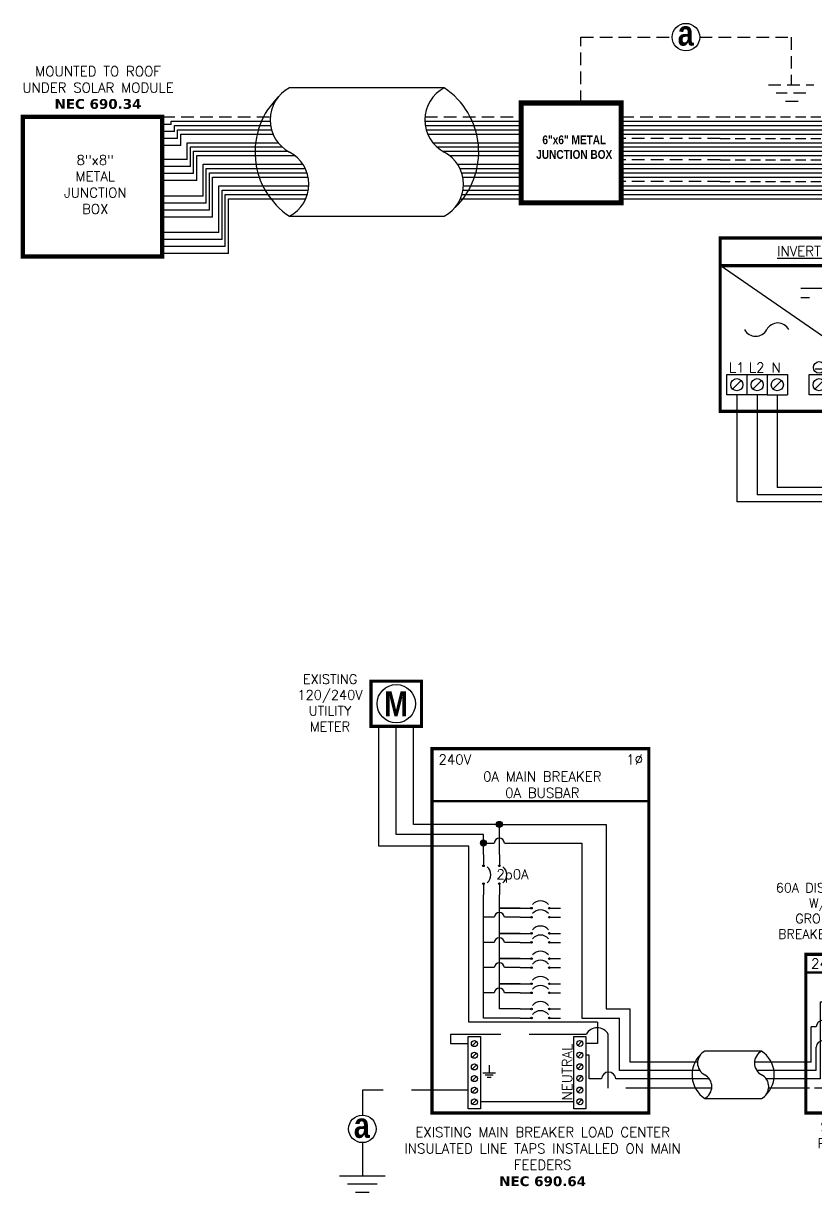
# Model space of a CAD drawing. Header units: feet. Extents: x 19662 to 20452, y 16033 to 16588.
# Drawn here: x 19844.2 to 20079.8, y 16240.8 to 16588.5 of the extents above; entities that cross this region are included whole.
import ezdxf

# ---------------------------------------------------------------- set-up
doc = ezdxf.new("R2010")
doc.units = ezdxf.units.FT
doc.header["$MEASUREMENT"] = 0
doc.linetypes.add('HIDDEN', pattern=[0.375, 0.25, -0.125])
for name, color, linetype in [('ONE LINE BLOCKS', 7, 'Continuous'), ('TABLES', 7, 'Continuous'), ('TEXT', 7, 'Continuous'), ('Z - TITLEBLOCK TXT', 7, 'Continuous')]:
    doc.layers.add(name, color=color, linetype=linetype)
doc.styles.add('ONE LINE TXT', font='techb___.ttf')
doc.styles.get("Standard").update_dxf_attribs({"font": 'simplex.shx'})

# ---------------------------------------------------------------- blocks, each defined once
blk = doc.blocks.new('*U24')
at = {"color": 7, "linetype": 'Continuous'}
for p, q in [((-499.3, -1.61), (-2.62, -1.61)), ((-499.3, -4.82), (-7.87, -4.82)), ((-499.3, -9.64), (-132.05, -9.65)), ((-499.3, -12.86), (-137.3, -12.86)), ((-499.3, -17.69), (-261.48, -17.69)), ((-499.3, -20.9), (-266.73, -20.9)), ((-499.3, -25.73), (-390.92, -25.73)), ((-499.3, -28.95), (-396.16, -28.95)), ((-493.09, -103.7), (-493.09, -143.57)), ((-267.85, -143.57), (-493.09, -143.57))]:
    blk.add_line(p, q, dxfattribs=at)
at = {"color": 253, "linetype": 'Continuous'}
for p, q in [((-499.3, -3.21), (-5.24, -3.22)), ((-499.3, -6.43), (-10.49, -6.43)), ((-499.3, -11.25), (-134.67, -11.25)), ((-499.3, -14.47), (-139.92, -14.47)), ((-499.3, -19.3), (-264.11, -19.3)), ((-499.3, -22.52), (-269.35, -22.52)), ((-499.3, -27.34), (-393.54, -27.34)), ((-499.3, -30.56), (-398.78, -30.56)), ((-478.02, -103.7), (-478.02, -138.32)), ((-260.57, -138.32), (-478.02, -138.32))]:
    blk.add_line(p, q, dxfattribs=at)
at = {"color": 10, "linetype": 'Continuous'}
for p in [(-485.55, -103.7), (-264.63, -140.95)]:
    blk.add_line(p, (-485.55, -140.95), dxfattribs=at)
at = {"layer": 'ONE LINE BLOCKS', "lineweight": 50, "const_width": 1.19}
for points in [[(-499.3, -109.86), (-499.3, -45.21), (-420.53, -45.21), (-420.53, -109.86)], [(-499.3, -55.49), (-499.3, -45.21), (-420.53, -45.21), (-420.53, -55.49)]]:
    blk.add_lwpolyline(points, close=True, dxfattribs=at)
at = {"layer": 'TEXT', "color": 92, "linetype": 'HIDDEN', "ltscale": 15}
for p, q in [((-499.3, 0), (0, 0)), ((-499.3, -8.04), (-129.43, -8.04)), ((-499.3, -16.08), (-258.86, -16.08)), ((-499.3, -24.13), (-388.29, -24.13))]:
    blk.add_line(p, q, dxfattribs=at)
at = {"layer": 'TEXT', "color": 92, "linetype": 'Continuous', "flags": 128}
blk.add_lwpolyline([(-463.92, -94.05), (-460.85, -94.05)], dxfattribs=at)
at = {"layer": 'TEXT', "color": 92, "linetype": 'Continuous'}
blk.add_circle((-462.38, -93.5), 2.17, dxfattribs=at)
at = {"layer": 'Z - TITLEBLOCK TXT', "color": 7, "linetype": 'Continuous'}
for p, q in [((-420.53, -109.86), (-499.3, -55.49)), ((-453.48, -64.1), (-469.25, -64.1)), ((-465.95, -67.51), (-469.25, -67.51))]:
    blk.add_line(p, q, dxfattribs=at)
at = {"layer": 'Z - TITLEBLOCK TXT', "color": 1, "linetype": 'Continuous'}
for p, q in [((-496.85, -96.16), (-481.78, -96.16)), ((-496.85, -103.7), (-496.85, -96.16)), ((-496.85, -96.16), (-489.32, -96.16)), ((-489.32, -96.16), (-489.32, -103.7)), ((-481.78, -96.16), (-481.78, -103.7)), ((-481.78, -96.16), (-474.25, -96.16)), ((-474.25, -96.16), (-474.25, -103.7)), ((-466.15, -96.16), (-451.08, -96.16)), ((-466.15, -103.7), (-466.15, -96.16)), ((-466.15, -96.16), (-458.61, -96.16)), ((-481.78, -103.7), (-496.85, -103.7)), ((-481.78, -103.7), (-474.25, -103.7)), ((-451.08, -103.7), (-466.15, -103.7))]:
    blk.add_line(p, q, dxfattribs=at)
at = {"layer": 'Z - TITLEBLOCK TXT', "color": 4, "linetype": 'Continuous'}
for p, q in [((-491.48, -98.32), (-494.69, -101.54)), ((-483.94, -98.32), (-487.16, -101.54)), ((-476.41, -98.32), (-479.62, -101.54)), ((-460.77, -98.32), (-463.99, -101.54))]:
    blk.add_line(p, q, dxfattribs=at)
for centre in [(-493.09, -99.93), (-485.55, -99.93), (-478.02, -99.93), (-462.38, -99.93)]:
    blk.add_circle(centre, 2.27, dxfattribs=at)
at = {"layer": 'Z - TITLEBLOCK TXT', "linetype": 'Continuous'}
for centre, start, end in [((-477.83, -81.55), 27.6639, 152.3361), ((-486.07, -77.23), 207.6639, 332.3361)]:
    blk.add_arc(centre, 4.65, start, end, dxfattribs=at)
at = {"layer": 'TABLES', "color": 1, "linetype": 'Continuous'}
blk.add_text('%%UINVERTER #4', height=3.6576, dxfattribs=at).set_placement((-478.09, -51.94))
at = {"layer": 'TEXT', "color": 1, "attachment_point": 5}
for s, insert, char_height in [('L1', (-493.14, -93.52), 3.658), ('L2', (-485.68, -93.49), 3.658), ('N', (-478.43, -93.55), 3.66)]:
    blk.add_mtext_dynamic_manual_height_columns(s, width=0.1481, gutter_width=0.75, heights=[0], dxfattribs=dict(at, insert=insert, char_height=char_height))
blk = doc.blocks.new('M_MAIN DISCONNECT')
at = {"color": 253, "linetype": 'Continuous'}
for p, q in [((10.94, -17.67), (10.94, -15.06)), ((32.69, -17.67), (32.69, -15.06)), ((5.45, -46.43), (5.45, -17.67)), ((5.45, -17.67), (10.94, -17.67)), ((38.18, -17.67), (32.69, -17.67)), ((38.18, -46.43), (38.18, -17.67)), ((5.45, -46.43), (-9.78, -46.43)), ((38.18, -46.43), (53.41, -46.43))]:
    blk.add_line(p, q, dxfattribs=at)
at = {"color": 7, "linetype": 'Continuous'}
for p, q in [((1.95, -40.22), (1.95, -27.1)), ((3.81, -27.1), (1.95, -27.1)), ((11.72, -27.1), (9.09, -27.1)), ((31.91, -27.1), (34.54, -27.1)), ((39.82, -27.1), (41.69, -27.1)), ((41.69, -40.22), (41.69, -27.1)), ((1.95, -40.22), (-9.78, -40.22)), ((41.69, -40.22), (53.41, -40.22))]:
    blk.add_line(p, q, dxfattribs=at)
at = {"color": 1, "linetype": 'Continuous'}
for p, q in [((21.88, -27.1), (23.12, -27.1)), ((25.67, -27.11), (26.91, -27.11)), ((21.88, -34.64), (23.12, -34.64)), ((25.67, -34.64), (26.91, -34.64))]:
    blk.add_line(p, q, dxfattribs=at)
at = {"color": 10, "linetype": 'Continuous'}
for p, q in [((3.81, -43.39), (3.81, -34.64)), ((11.72, -34.64), (9.09, -34.64)), ((31.91, -34.64), (34.54, -34.64)), ((39.82, -43.39), (39.82, -34.64)), ((3.81, -43.39), (-9.78, -43.39)), ((39.82, -43.39), (53.41, -43.39))]:
    blk.add_line(p, q, dxfattribs=at)
at = {"color": 7, "linetype": 'Continuous'}
for centre in [(6.45, -27.26), (37.18, -27.26)]:
    blk.add_arc(centre, 2.64, 3.2819, 176.7181, dxfattribs=at)
at = {"color": 10, "linetype": 'Continuous'}
for centre in [(6.45, -34.79), (37.18, -34.79)]:
    blk.add_arc(centre, 2.64, 3.2819, 176.7181, dxfattribs=at)
at = {"color": 1, "linetype": 'Continuous'}
for points in [[(23.12, -27.1), (23.5, -26.34), (24.4, -27.87), (25.22, -26.34), (25.67, -27.11)], [(23.12, -34.64), (23.5, -33.88), (24.4, -35.4), (25.22, -33.88), (25.67, -34.64)]]:
    blk.add_spline(points, degree=3, dxfattribs=at)
at = {"layer": 'ONE LINE BLOCKS', "lineweight": 50}
blk.add_line((0, -6.77), (43.61, -6.77), dxfattribs=at)
at = {"layer": 'ONE LINE BLOCKS', "lineweight": 50, "const_width": 1.19}
blk.add_lwpolyline([(0, -59.17), (0, 0), (43.61, 0), (43.61, -59.17)], close=True, dxfattribs=at)
at = {"layer": 'TEXT', "color": 92, "linetype": 'HIDDEN', "ltscale": 15}
for p, q in [((7.03, -49.88), (7.03, -44.94)), ((7.03, -44.94), (10.94, -44.94)), ((10.94, -44.94), (10.94, -48.08)), ((36.6, -44.94), (32.69, -44.94)), ((32.69, -44.94), (32.69, -48.08)), ((36.6, -49.88), (36.6, -44.94)), ((7.03, -49.88), (-9.78, -49.88)), ((36.6, -49.88), (53.41, -49.88))]:
    blk.add_line(p, q, dxfattribs=at)
at = {"layer": 'TEXT', "color": 92, "linetype": 'Continuous', "flags": 128}
for points in [[(19.48, -56.44), (24.16, -56.44)], [(21.82, -52.94), (21.82, -56.44)], [(23.35, -57.31), (20.29, -57.31)], [(22.53, -58.18), (21.1, -58.18)]]:
    blk.add_lwpolyline(points, dxfattribs=at)
at = {"layer": 'Z - TITLEBLOCK TXT', "color": 1, "linetype": 'Continuous'}
for p, q in [((8.34, -15.06), (8.34, -10.52)), ((8.34, -10.52), (35.29, -10.52)), ((35.29, -10.52), (35.29, -15.06)), ((35.29, -15.06), (8.34, -15.06)), ((17.54, -24.65), (20.8, -27.1)), ((11.72, -27.1), (15.64, -27.1)), ((27.99, -27.11), (31.91, -27.11)), ((11.72, -34.64), (15.64, -34.64)), ((17.54, -32.19), (20.8, -34.63)), ((27.99, -34.64), (31.91, -34.64)), ((8.34, -48.08), (35.29, -48.08)), ((8.34, -48.08), (8.34, -52.62)), ((35.29, -48.08), (35.29, -52.62)), ((35.29, -52.62), (8.34, -52.62))]:
    blk.add_line(p, q, dxfattribs=at)
at = {"layer": 'Z - TITLEBLOCK TXT', "color": 4, "linetype": 'Continuous'}
for p, q in [((11.73, -12), (10.15, -13.58)), ((16.08, -12), (14.5, -13.58)), ((20.43, -12), (18.86, -13.58)), ((24.78, -12), (23.21, -13.58)), ((29.13, -12), (27.56, -13.58)), ((33.48, -12), (31.91, -13.58)), ((11.73, -49.56), (10.15, -51.13)), ((16.08, -49.56), (14.5, -51.13)), ((20.43, -49.56), (18.86, -51.13)), ((24.78, -49.56), (23.21, -51.13)), ((29.13, -49.56), (27.56, -51.13)), ((33.48, -49.56), (31.91, -51.13))]:
    blk.add_line(p, q, dxfattribs=at)
for centre in [(10.94, -12.79), (15.29, -12.79), (19.64, -12.79), (23.99, -12.79), (28.34, -12.79), (32.69, -12.79), (10.94, -50.35), (15.29, -50.35), (19.64, -50.35), (23.99, -50.35), (28.34, -50.35), (32.69, -50.35)]:
    blk.add_circle(centre, 1.11, dxfattribs=at)
at = {"layer": 'Z - TITLEBLOCK TXT', "color": 1, "linetype": 'Continuous'}
for centre in [(16.18, -27.1), (21.34, -27.1), (27.45, -27.11), (16.18, -34.64), (21.34, -34.64), (27.45, -34.64)]:
    blk.add_circle(centre, 0.541, dxfattribs=at)
at = {"layer": 'TABLES', "color": 4, "linetype": 'Continuous'}
blk.add_text('ISOLATED NEUTRAL', height=1.8743, dxfattribs=at).set_placement((8.7, -9.86))
at = {"layer": 'TEXT', "color": 1}
for s, width, gutter_width, heights, insert, char_height, attachment_point in [('\\A1;\\pi4.1167;60A DISCONNECT FUSED \\P\\pi16.454;W/ ##A FUSES\\P\\pi11.355;GROUPED W/ MAIN \\P\\pi4.9392;BREAKER LOAD CENTER', 71.8931, 92.23, [24.13], (-15.26, 26.55), 3.4544, 1), ('240V', 0.1481, 0.75, [0], (8.07, -3.44), 3.658, 5), ('1∅', 0.1481, 0.75, [0], (38.63, -3.74), 3.658, 5), ('\\A1;\\pi3.6942,t21.982;SQUARE D\\P\\pi2.5621,t20.85;PN: D222N', 35.0816, 28.88, [13.54], (1.84, -62.59), 3.6576, 1)]:
    blk.add_mtext_dynamic_manual_height_columns(s, width=width, gutter_width=gutter_width, heights=heights, dxfattribs=dict(at, insert=insert, char_height=char_height, attachment_point=attachment_point))
blk = doc.blocks.new('*U22')
blk.add_blockref('M_MAIN DISCONNECT', (0, 0))
blk = doc.blocks.new('*U10')
at = {"color": 7, "linetype": 'Continuous'}
for p, q in [((6.669, 2.433), (2.905, 2.433)), ((2.435, 1.711), (0, 1.711)), ((9.575, 1.711), (6.199, 1.711)), ((2.905, -0.69), (6.669, -0.69))]:
    blk.add_line(p, q, dxfattribs=at)
at = {"color": 10, "linetype": 'Continuous'}
for p, q in [((2.591, 1.149), (0, 1.149)), ((9.575, 1.149), (6.355, 1.149))]:
    blk.add_line(p, q, dxfattribs=at)
at = {"color": 253, "linetype": 'Continuous'}
for p, q in [((3.208, 0.611), (0, 0.611)), ((9.575, 0.611), (6.972, 0.611))]:
    blk.add_line(p, q, dxfattribs=at)
at = {"color": 7, "linetype": 'Continuous'}
for centre, start, end in [((5.633, 0.872), 313.97324, 56.42648), ((3.942, 0.872), 133.97324, 236.42648)]:
    blk.add_arc(centre, 1.874, start, end, dxfattribs=at)
at = {"layer": 'TEXT', "color": 92, "linetype": 'HIDDEN', "ltscale": 15}
for p, q in [((3.373, 0), (0, 0)), ((9.575, 0), (7.137, 0))]:
    blk.add_line(p, q, dxfattribs=at)
at = {"layer": 'Z - TITLEBLOCK TXT', "linetype": 'Continuous'}
for centre, start, end in [((3.315, 1.653), 117.66392, 242.33608), ((7.078, 1.653), 117.66392, 242.33608), ((2.496, 0.091), 297.66392, 62.33608), ((6.26, 0.091), 297.66392, 62.33608)]:
    blk.add_arc(centre, 0.882, start, end, dxfattribs=at)
blk = doc.blocks.new('M_LINE TAPS')
at = {"layer": 'ONE LINE BLOCKS', "linetype": 'Continuous'}
h = blk.add_hatch(color=254, dxfattribs=at)
h.dxf.hatch_style = 1
edge = h.paths.add_edge_path()
edge.add_arc((-12.115, 17.423), 0.197, 0, 360)
h = blk.add_hatch(color=254, dxfattribs=at)
h.dxf.hatch_style = 1
edge = h.paths.add_edge_path()
edge.add_arc((-13.164, 16.191), 0.197, 0, 360)
h = blk.add_hatch(color=1, dxfattribs=at)
h.dxf.hatch_style = 1
edge = h.paths.add_edge_path()
edge.add_arc((-13.164, 14.685), 0.0515, 0, 360)
h = blk.add_hatch(color=1, dxfattribs=at)
h.dxf.hatch_style = 1
edge = h.paths.add_edge_path()
edge.add_arc((-12.115, 14.685), 0.0515, 0, 360)
h = blk.add_hatch(color=1, dxfattribs=at)
h.dxf.hatch_style = 1
edge = h.paths.add_edge_path()
edge.add_arc((-13.164, 13.502), 0.0515, 0, 360)
h = blk.add_hatch(color=1, dxfattribs=at)
h.dxf.hatch_style = 1
edge = h.paths.add_edge_path()
edge.add_arc((-12.115, 13.502), 0.0515, 0, 360)
h = blk.add_hatch(color=1, dxfattribs=at)
h.dxf.hatch_style = 1
edge = h.paths.add_edge_path()
edge.add_arc((-9.991, 11.887), 0.0515, 0, 360)
h = blk.add_hatch(color=1, dxfattribs=at)
h.dxf.hatch_style = 1
edge = h.paths.add_edge_path()
edge.add_arc((-8.808, 11.887), 0.0515, 0, 360)
h = blk.add_hatch(color=1, dxfattribs=at)
h.dxf.hatch_style = 1
edge = h.paths.add_edge_path()
edge.add_arc((-9.991, 11.288), 0.0515, 0, 360)
h = blk.add_hatch(color=1, dxfattribs=at)
h.dxf.hatch_style = 1
edge = h.paths.add_edge_path()
edge.add_arc((-8.808, 11.288), 0.0515, 0, 360)
h = blk.add_hatch(color=1, dxfattribs=at)
h.dxf.hatch_style = 1
edge = h.paths.add_edge_path()
edge.add_arc((-9.991, 10.221), 0.0515, 0, 360)
h = blk.add_hatch(color=1, dxfattribs=at)
h.dxf.hatch_style = 1
edge = h.paths.add_edge_path()
edge.add_arc((-8.808, 10.221), 0.0515, 0, 360)
h = blk.add_hatch(color=1, dxfattribs=at)
h.dxf.hatch_style = 1
edge = h.paths.add_edge_path()
edge.add_arc((-9.991, 9.622), 0.0515, 0, 360)
h = blk.add_hatch(color=1, dxfattribs=at)
h.dxf.hatch_style = 1
edge = h.paths.add_edge_path()
edge.add_arc((-8.808, 9.622), 0.0515, 0, 360)
h = blk.add_hatch(color=1, dxfattribs=at)
h.dxf.hatch_style = 1
edge = h.paths.add_edge_path()
edge.add_arc((-9.991, 8.555), 0.0515, 0, 360)
h = blk.add_hatch(color=1, dxfattribs=at)
h.dxf.hatch_style = 1
edge = h.paths.add_edge_path()
edge.add_arc((-8.808, 8.555), 0.0515, 0, 360)
h = blk.add_hatch(color=1, dxfattribs=at)
h.dxf.hatch_style = 1
edge = h.paths.add_edge_path()
edge.add_arc((-9.991, 7.957), 0.0515, 0, 360)
h = blk.add_hatch(color=1, dxfattribs=at)
h.dxf.hatch_style = 1
edge = h.paths.add_edge_path()
edge.add_arc((-8.808, 7.957), 0.0515, 0, 360)
h = blk.add_hatch(color=1, dxfattribs=at)
h.dxf.hatch_style = 1
edge = h.paths.add_edge_path()
edge.add_arc((-9.991, 6.889), 0.0515, 0, 360)
h = blk.add_hatch(color=1, dxfattribs=at)
h.dxf.hatch_style = 1
edge = h.paths.add_edge_path()
edge.add_arc((-9.991, 6.291), 0.0515, 0, 360)
h = blk.add_hatch(color=1, dxfattribs=at)
h.dxf.hatch_style = 1
edge = h.paths.add_edge_path()
edge.add_arc((-8.808, 6.889), 0.0515, 0, 360)
h = blk.add_hatch(color=1, dxfattribs=at)
h.dxf.hatch_style = 1
edge = h.paths.add_edge_path()
edge.add_arc((-8.808, 6.291), 0.0515, 0, 360)
h = blk.add_hatch(color=1, dxfattribs=at)
h.dxf.hatch_style = 1
edge = h.paths.add_edge_path()
edge.add_arc((-9.991, 5.224), 0.0515, 0, 360)
h = blk.add_hatch(color=1, dxfattribs=at)
h.dxf.hatch_style = 1
edge = h.paths.add_edge_path()
edge.add_arc((-9.991, 4.625), 0.0515, 0, 360)
h = blk.add_hatch(color=1, dxfattribs=at)
h.dxf.hatch_style = 1
edge = h.paths.add_edge_path()
edge.add_arc((-8.808, 5.224), 0.0515, 0, 360)
h = blk.add_hatch(color=1, dxfattribs=at)
h.dxf.hatch_style = 1
edge = h.paths.add_edge_path()
edge.add_arc((-8.808, 4.625), 0.0515, 0, 360)
at = {"color": 155, "true_color": 0x647190}
blk.add_line((-16.567, 22.428), (-2.231, 22.428), dxfattribs=at)
at = {"color": 7, "linetype": 'Continuous'}
for p, q in [((-3.464, 1.711), (-3.464, 5.224)), ((0, 1.711), (-3.464, 1.711))]:
    blk.add_line(p, q, dxfattribs=at)
at = {"color": 10, "linetype": 'Continuous'}
for p, q in [((-4.177, 1.149), (-4.177, 4.625)), ((-3.462, 4.625), (-3.462, 4.625)), ((0, 1.149), (-4.177, 1.149))]:
    blk.add_line(p, q, dxfattribs=at)
at = {"color": 253, "linetype": 'Continuous'}
for p, q in [((-6.184, 2.177), (-6.39, 2.177)), ((-6.184, 0.611), (-6.184, 2.177)), ((-5.36, 0.611), (-6.184, 0.611)), ((0, 0.611), (-4.425, 0.611))]:
    blk.add_line(p, q, dxfattribs=at)
at = {"color": 7, "linetype": 'Continuous'}
blk.add_circle((-21.169, -2.704), 0.906, dxfattribs=at)
at = {"color": 253, "linetype": 'Continuous'}
blk.add_arc((-4.892, 0.584), 0.468, 3.28193, 176.71807, dxfattribs=at)
at = {"layer": 'ONE LINE BLOCKS', "lineweight": 50}
blk.add_line((-16.567, 18.948), (-2.231, 18.948), dxfattribs=at)
at = {"layer": 'ONE LINE BLOCKS', "lineweight": 50, "const_width": 0.21}
for points in [[(-20.599, 23.898), (-20.599, 26.892), (-17.258, 26.892), (-17.258, 23.898)], [(-16.567, -1.647), (-16.567, 22.428), (-2.231, 22.428), (-2.231, -1.647)]]:
    blk.add_lwpolyline(points, close=True, dxfattribs=at)
at = {"layer": 'TEXT', "color": 92, "linetype": 'HIDDEN', "ltscale": 15}
for p, q in [((-6.39, 3.547), (-15.333, 3.547)), ((-15.333, 3.547), (-15.333, 2.935)), ((-4.917, 0), (-4.917, 3.547)), ((-15.333, 2.935), (-14.165, 2.935)), ((0, 0), (-4.917, 0)), ((-14.165, -0.148), (-21.169, -0.148)), ((-21.169, -0.148), (-21.169, -1.798)), ((-21.169, -3.61), (-21.169, -5.799))]:
    blk.add_line(p, q, dxfattribs=at)
at = {"layer": 'TEXT', "color": 92, "linetype": 'Continuous', "ltscale": 15}
blk.add_line((-7.195, -0.918), (-13.361, -0.918), dxfattribs=at)
at = {"layer": 'TEXT', "color": 92, "linetype": 'Continuous', "flags": 128}
for points in [[(-13.205, 1.009), (-12.375, 1.009)], [(-12.519, 0.855), (-13.061, 0.855)], [(-12.79, 1.513), (-12.79, 1.009)], [(-12.663, 0.701), (-12.917, 0.701)]]:
    blk.add_lwpolyline(points, dxfattribs=at)
at = {"layer": 'TEXT', "color": 92, "linetype": 'Continuous', "ltscale": 4, "flags": 128}
for points in [[(-22.671, -5.799), (-19.666, -5.799)], [(-20.187, -6.356), (-22.151, -6.356)], [(-20.708, -6.913), (-21.63, -6.913)]]:
    blk.add_lwpolyline(points, dxfattribs=at)
at = {"layer": 'TEXT', "linetype": 'Continuous'}
blk.add_circle((-18.928, 25.395), 1.267, dxfattribs=at)
at = {"layer": 'TEXT', "color": 92, "linetype": 'Continuous', "ltscale": 0.3}
blk.add_arc((-5.647, 3.164), 0.824, 27.66392, 152.33608, dxfattribs=at)
at = {"layer": 'Z - TITLEBLOCK TXT', "color": 253, "linetype": 'Continuous'}
for p, q in [((-20.077, 15.98), (-20.077, 23.898)), ((-14.134, 15.98), (-20.077, 15.98)), ((-14.134, 4.344), (-14.134, 15.98)), ((-5.63, 4.344), (-14.134, 4.344)), ((-5.63, 4.344), (-5.63, 2.948)), ((-5.63, 2.948), (-6.39, 2.948))]:
    blk.add_line(p, q, dxfattribs=at)
at = {"layer": 'Z - TITLEBLOCK TXT', "color": 10, "linetype": 'Continuous'}
for p, q in [((-18.928, 16.744), (-18.928, 23.898)), ((-13.164, 16.744), (-18.928, 16.744)), ((-13.164, 15.429), (-13.164, 16.744)), ((-12.967, 16.191), (-12.446, 16.191)), ((-11.783, 16.191), (-6.656, 16.191)), ((-6.656, 16.191), (-6.656, 4.625)), ((-13.164, 4.625), (-13.164, 12.759)), ((-12.446, 11.288), (-13.164, 11.288)), ((-10.734, 11.288), (-11.783, 11.288)), ((-12.446, 9.622), (-13.164, 9.622)), ((-10.734, 9.622), (-11.783, 9.622)), ((-12.446, 7.957), (-13.164, 7.957)), ((-10.734, 7.957), (-11.783, 7.957)), ((-12.446, 6.291), (-13.164, 6.291)), ((-10.734, 6.291), (-11.783, 6.291)), ((-10.734, 4.625), (-13.164, 4.625)), ((-6.656, 4.625), (-4.177, 4.625))]:
    blk.add_line(p, q, dxfattribs=at)
at = {"layer": 'Z - TITLEBLOCK TXT', "color": 7, "linetype": 'Continuous'}
for p, q in [((-17.778, 17.423), (-17.778, 23.898)), ((-12.115, 17.423), (-17.778, 17.423)), ((-12.115, 15.429), (-12.115, 17.423)), ((-11.918, 17.423), (-5.044, 17.423)), ((-5.044, 17.423), (-5.044, 5.224)), ((-12.115, 10.221), (-12.115, 12.759)), ((-12.115, 11.887), (-10.734, 11.887)), ((-10.734, 11.887), (-12.115, 11.887)), ((-12.115, 8.555), (-12.115, 10.221)), ((-12.115, 10.221), (-10.734, 10.221)), ((-10.734, 10.221), (-12.115, 10.221)), ((-12.115, 6.889), (-12.115, 8.555)), ((-12.115, 8.555), (-10.734, 8.555)), ((-10.734, 8.555), (-12.115, 8.555)), ((-12.115, 5.224), (-12.115, 6.889)), ((-12.115, 6.889), (-10.734, 6.889)), ((-10.734, 6.889), (-12.115, 6.889)), ((-10.734, 5.224), (-12.115, 5.224)), ((-5.044, 5.224), (-3.464, 5.224))]:
    blk.add_line(p, q, dxfattribs=at)
at = {"layer": 'Z - TITLEBLOCK TXT', "color": 1, "linetype": 'Continuous'}
for p, q in [((-14.165, -1.378), (-14.165, 3.395)), ((-14.165, 3.395), (-13.361, 3.395)), ((-13.361, 3.395), (-13.361, -1.378)), ((-7.195, -1.366), (-7.195, 3.408)), ((-7.195, 3.408), (-6.39, 3.408)), ((-6.39, 3.408), (-6.39, -1.366)), ((-13.361, -1.378), (-14.165, -1.378)), ((-6.39, -1.366), (-7.195, -1.366))]:
    blk.add_line(p, q, dxfattribs=at)
at = {"layer": 'Z - TITLEBLOCK TXT', "color": 4, "linetype": 'Continuous'}
for p, q in [((-13.624, 3.075), (-13.902, 2.796)), ((-6.653, 3.087), (-6.932, 2.809)), ((-13.624, 2.304), (-13.902, 2.025)), ((-6.653, 2.317), (-6.932, 2.038)), ((-6.653, 1.546), (-6.932, 1.267)), ((-13.624, 1.533), (-13.902, 1.255)), ((-6.653, 0.775), (-6.932, 0.497)), ((-13.624, 0.762), (-13.902, 0.484)), ((-6.653, 0.004), (-6.932, -0.274)), ((-13.624, -0.008), (-13.902, -0.287)), ((-6.653, -0.766), (-6.932, -1.045)), ((-13.624, -0.779), (-13.902, -1.058))]:
    blk.add_line(p, q, dxfattribs=at)
at = {"layer": 'Z - TITLEBLOCK TXT', "color": 1, "linetype": 'Continuous', "flags": 128}
for points in [[(-13.164, 15.429), (-13.164, 14.685)], [(-13.164, 15.429), (-13.164, 14.685)], [(-12.115, 15.429), (-12.115, 14.685)], [(-12.115, 15.429), (-12.115, 14.685)], [(-13.164, 13.502), (-13.164, 12.759)], [(-12.115, 13.502), (-12.115, 12.759)], [(-10.734, 11.887), (-9.991, 11.887)], [(-10.734, 11.887), (-9.991, 11.887)], [(-8.808, 11.887), (-8.064, 11.887)], [(-10.734, 11.288), (-9.991, 11.288)], [(-10.734, 11.288), (-9.991, 11.288)], [(-8.808, 11.288), (-8.064, 11.288)], [(-10.734, 10.221), (-9.991, 10.221)], [(-10.734, 10.221), (-9.991, 10.221)], [(-8.808, 10.221), (-8.064, 10.221)], [(-10.734, 9.622), (-9.991, 9.622)], [(-10.734, 9.622), (-9.991, 9.622)], [(-8.808, 9.622), (-8.064, 9.622)], [(-10.734, 8.555), (-9.991, 8.555)], [(-10.734, 8.555), (-9.991, 8.555)], [(-8.808, 8.555), (-8.064, 8.555)], [(-10.734, 7.957), (-9.991, 7.957)], [(-10.734, 7.957), (-9.991, 7.957)], [(-8.808, 7.957), (-8.064, 7.957)], [(-10.734, 6.889), (-9.991, 6.889)], [(-10.734, 6.889), (-9.991, 6.889)], [(-10.734, 6.291), (-9.991, 6.291)], [(-10.734, 6.291), (-9.991, 6.291)], [(-8.808, 6.889), (-8.064, 6.889)], [(-8.808, 6.291), (-8.064, 6.291)], [(-10.734, 5.224), (-9.991, 5.224)], [(-10.734, 5.224), (-9.991, 5.224)], [(-8.808, 5.224), (-8.064, 5.224)], [(-10.734, 4.625), (-9.991, 4.625)], [(-10.734, 4.625), (-9.991, 4.625)], [(-8.808, 4.625), (-8.064, 4.625)]]:
    blk.add_lwpolyline(points, dxfattribs=at)
at = {"layer": 'Z - TITLEBLOCK TXT', "color": 7, "linetype": 'Continuous'}
for centre in [(-12.115, 17.423), (-12.115, 17.423), (-13.164, 16.191)]:
    blk.add_circle(centre, 0.197, dxfattribs=at)
at = {"layer": 'Z - TITLEBLOCK TXT', "color": 1, "linetype": 'Continuous'}
for centre in [(-13.164, 14.685), (-12.115, 14.685), (-13.164, 13.502), (-12.115, 13.502), (-9.991, 11.887), (-8.808, 11.887), (-9.991, 11.288), (-8.808, 11.288), (-9.991, 10.221), (-8.808, 10.221), (-9.991, 9.622), (-8.808, 9.622), (-9.991, 8.555), (-8.808, 8.555), (-9.991, 7.957), (-8.808, 7.957), (-9.991, 6.889), (-9.991, 6.291), (-8.808, 6.889), (-8.808, 6.291), (-9.991, 5.224), (-9.991, 4.625), (-8.808, 5.224), (-8.808, 4.625)]:
    blk.add_circle(centre, 0.0515, dxfattribs=at)
at = {"layer": 'Z - TITLEBLOCK TXT', "color": 4, "linetype": 'Continuous'}
for centre in [(-13.763, 2.935), (-6.792, 2.948), (-13.763, 2.165), (-6.792, 2.177), (-13.763, 1.394), (-6.792, 1.407), (-13.763, 0.623), (-6.792, 0.636), (-13.763, -0.148), (-6.792, -0.135), (-13.763, -0.918), (-6.792, -0.906)]:
    blk.add_circle(centre, 0.197, dxfattribs=at)
at = {"layer": 'Z - TITLEBLOCK TXT', "color": 10, "linetype": 'Continuous'}
for centre in [(-12.115, 16.172), (-12.115, 11.269), (-12.115, 9.603), (-12.115, 7.938), (-12.115, 6.272)]:
    blk.add_arc(centre, 0.332, 3.2937, 176.7063, dxfattribs=at)
at = {"layer": 'Z - TITLEBLOCK TXT', "color": 1, "linetype": 'Continuous'}
for centre, start, end in [((-13.375, 14.094), 310.3392, 49.6608), ((-12.326, 14.094), 310.3392, 49.6608), ((-9.399, 11.675), 40.3392, 139.6608), ((-9.399, 11.077), 40.3392, 139.6608), ((-9.399, 10.01), 40.3392, 139.6608), ((-9.399, 9.411), 40.3392, 139.6608), ((-9.399, 8.344), 40.3392, 139.6608), ((-9.399, 7.745), 40.3392, 139.6608), ((-9.399, 6.678), 40.3392, 139.6608), ((-9.399, 6.079), 40.3392, 139.6608), ((-9.399, 5.012), 40.3392, 139.6608), ((-9.399, 4.413), 40.3392, 139.6608)]:
    blk.add_arc(centre, 0.697, start, end, dxfattribs=at)
at = {"layer": 'TABLES', "color": 1, "linetype": 'Continuous'}
blk.add_text('NEUTRAL', height=0.648, rotation=90, dxfattribs=at).set_placement((-7.311, -0.826))
at = {"layer": 'TEXT', "color": 1, "attachment_point": 5}
for s, width, gutter_width, heights, insert, char_height in [('EXISTING\\P120/240V UTILITY METER', 0.05231, 7.17, [0], (-23.305, 25.455), 0.62775), ('240V', 0.14806, 0.75, [0], (-15.056, 21.71), 0.648), ('1∅', 0.14806, 0.75, [0], (-3.173, 21.71), 0.648), ('0A MAIN BREAKER\\P0A BUSBAR', 11.19903, 0.75, [0], (-9.274, 20.045), 0.648), ('2p0A', 0.14806, 0.75, [0], (-11.242, 14.016), 0.648), ('EXISTING MAIN BREAKER LOAD CENTER INSULATED LINE TAPS INSTALLED ON MAIN FEEDERS\\P{\\fVerdana|b1|i0|c0|p34;NEC 690.64}', 18.4888, 7.17, [5.996], (-9.253, -4.546), 0.648)]:
    blk.add_mtext_dynamic_manual_height_columns(s, width=width, gutter_width=gutter_width, heights=heights, dxfattribs=dict(at, insert=insert, char_height=char_height))
at = {"layer": 'Z - TITLEBLOCK TXT', "color": 253, "linetype": 'Continuous', "style": 'ONE LINE TXT'}
blk.add_text('M', height=1.662, dxfattribs=at).set_placement((-19.736, 24.559))
at = {"layer": 'Z - TITLEBLOCK TXT', "color": 1, "linetype": 'Continuous', "insert": (-21.734, -1.631), "char_height": 1.66239, "attachment_point": 1, "style": 'ONE LINE TXT'}
blk.add_mtext_dynamic_manual_height_columns('{\\W1;\\C256;a}', width=0.13853, gutter_width=2.132, heights=[0], dxfattribs=at)
blk = doc.blocks.new('*U21')
at = {"color": 155, "true_color": 0x647190}
blk.add_blockref('M_LINE TAPS', (0, 0), dxfattribs=at)

msp = doc.modelspace()

# ---------------------------------------------------------------- linework, layer by layer
at = {"color": 7, "linetype": 'Continuous'}
for p, q in [((19969.38, 16569.32), (19923.35, 16569.32)), ((19888.19, 16559.43), (19917.58, 16559.43)), ((19888.19, 16558.47), (19888.19, 16559.43)), ((19963.61, 16559.43), (19992.29, 16559.43)), ((20022, 16559.43), (20051.46, 16559.43)), ((19888.19, 16558.47), (19885.51, 16558.47)), ((19890.08, 16556.86), (19917.97, 16556.86)), ((19890.08, 16554.29), (19890.08, 16556.86)), ((19964, 16556.86), (19992.29, 16556.86)), ((20022, 16556.86), (20051.46, 16556.86)), ((19890.08, 16554.29), (19885.51, 16554.29)), ((19892.92, 16553.02), (19919.95, 16553.02)), ((19892.92, 16548.02), (19892.92, 16553.02)), ((19965.98, 16553.02), (19992.29, 16553.02)), ((20022, 16553.02), (20051.46, 16553.02)), ((19894.81, 16550.46), (19922.93, 16550.46)), ((19894.81, 16543.84), (19894.81, 16550.46)), ((19968.96, 16550.46), (19992.29, 16550.46)), ((20022, 16550.46), (20051.46, 16550.46)), ((19892.92, 16548.02), (19885.51, 16548.02)), ((19897.64, 16537.16), (19897.64, 16546.61)), ((19897.64, 16546.61), (19927.35, 16546.61)), ((19973.38, 16546.61), (19992.29, 16546.61)), ((20022, 16546.61), (20051.46, 16546.61)), ((19894.81, 16543.84), (19885.51, 16543.84)), ((19899.54, 16544.04), (19928.59, 16544.04)), ((19899.54, 16532.98), (19899.54, 16544.04)), ((19974.62, 16544.04), (19992.29, 16544.04)), ((20022, 16544.04), (20051.46, 16544.04)), ((19902.37, 16526.3), (19902.37, 16540.19)), ((19902.37, 16540.19), (19929.11, 16540.19)), ((19975.14, 16540.19), (19992.29, 16540.19)), ((20022, 16540.19), (20051.46, 16540.19)), ((19897.64, 16537.16), (19885.51, 16537.16)), ((19904.26, 16522.12), (19904.26, 16537.63)), ((19904.26, 16537.63), (19928.69, 16537.63)), ((19974.72, 16537.63), (19992.29, 16537.63)), ((20022, 16537.63), (20051.46, 16537.63)), ((19899.54, 16532.98), (19885.51, 16532.98)), ((19923.35, 16531.13), (19969.38, 16531.13)), ((19902.37, 16526.3), (19885.51, 16526.3)), ((19904.26, 16522.12), (19885.51, 16522.12))]:
    msp.add_line(p, q, dxfattribs=at)
at = {"color": 253, "linetype": 'Continuous'}
for p, q in [((19889.14, 16556.38), (19885.51, 16556.38)), ((19889.14, 16558.15), (19917.7, 16558.15)), ((19889.14, 16556.38), (19889.14, 16558.15)), ((19963.73, 16558.15), (19992.29, 16558.15)), ((20022, 16558.15), (20051.46, 16558.15)), ((19891.03, 16555.58), (19918.42, 16555.58)), ((19891.03, 16552.2), (19891.03, 16555.58)), ((19964.45, 16555.58), (19992.29, 16555.58)), ((20022, 16555.58), (20051.46, 16555.58)), ((19891.03, 16552.2), (19885.51, 16552.2)), ((19893.86, 16551.74), (19921.17, 16551.74)), ((19893.86, 16545.93), (19893.86, 16551.74)), ((19895.75, 16549.17), (19924.98, 16549.17)), ((19895.75, 16541.75), (19895.75, 16549.17)), ((19967.2, 16551.74), (19992.29, 16551.74)), ((19971.01, 16549.17), (19992.29, 16549.17)), ((20022, 16551.74), (20051.46, 16551.74)), ((20022, 16549.17), (20051.46, 16549.17)), ((19893.86, 16545.93), (19885.51, 16545.93)), ((19898.59, 16545.32), (19928.07, 16545.32)), ((19898.59, 16535.07), (19898.59, 16545.32)), ((19974.1, 16545.32), (19992.29, 16545.32)), ((20022, 16545.32), (20051.46, 16545.32)), ((19900.48, 16542.76), (19928.92, 16542.76)), ((19900.48, 16530.89), (19900.48, 16542.76)), ((19974.95, 16542.76), (19992.29, 16542.76)), ((20022, 16542.76), (20051.46, 16542.76)), ((19895.75, 16541.75), (19885.51, 16541.75)), ((19903.32, 16524.21), (19903.32, 16538.91)), ((19903.32, 16538.91), (19928.98, 16538.91)), ((19975.01, 16538.91), (19992.29, 16538.91)), ((20022, 16538.91), (20051.46, 16538.91)), ((19898.59, 16535.07), (19885.51, 16535.07)), ((19905.21, 16520.03), (19905.21, 16536.34)), ((19905.21, 16536.34), (19928.22, 16536.34)), ((19974.25, 16536.34), (19992.29, 16536.34)), ((20022, 16536.34), (20051.46, 16536.34)), ((19900.48, 16530.89), (19885.51, 16530.89)), ((19903.32, 16524.21), (19885.51, 16524.21)), ((19905.21, 16520.03), (19885.51, 16520.03))]:
    msp.add_line(p, q, dxfattribs=at)
at = {"color": 7, "linetype": 'Continuous'}
msp.add_circle((20041.27, 16584.42), 4.08, dxfattribs=at)
for centre, start, end in [((19936.02, 16550.22), 133.9732, 236.4265), ((19956.7, 16550.22), 313.9732, 56.4265)]:
    msp.add_arc(centre, 22.92, start, end, dxfattribs=at)
at = {"layer": 'ONE LINE BLOCKS', "lineweight": 50}
for points, const_width in [([(20022, 16535.11), (19992.29, 16535.11), (19992.29, 16564.82), (20022, 16564.82)], 1.51), ([(19885.51, 16519.19), (19844, 16519.19), (19844, 16560.71), (19885.51, 16560.71)], 1.3)]:
    msp.add_lwpolyline(points, close=True, dxfattribs=dict(at, const_width=const_width))
at = {"layer": 'TEXT', "color": 92, "linetype": 'HIDDEN', "ltscale": 15}
for p, q in [((20010, 16564.82), (20010, 16584.42)), ((20010, 16584.42), (20037.19, 16584.42)), ((20045.35, 16584.42), (20072.54, 16584.42)), ((20072.54, 16584.42), (20072.54, 16570.24)), ((19885.51, 16560.71), (19917.61, 16560.71)), ((19963.64, 16560.71), (19992.29, 16560.71)), ((20022, 16560.71), (20051.46, 16560.71)), ((20051.46, 16554.3), (20022, 16554.3)), ((20051.46, 16547.89), (20022, 16547.89)), ((20051.46, 16541.47), (20022, 16541.47))]:
    msp.add_line(p, q, dxfattribs=at)
at = {"layer": 'TEXT', "color": 92, "linetype": 'HIDDEN', "ltscale": 15, "flags": 128}
for points in [[(20065.78, 16570.24), (20079.31, 16570.24)], [(20076.96, 16567.74), (20068.13, 16567.74)], [(20074.62, 16565.23), (20070.47, 16565.23)]]:
    msp.add_lwpolyline(points, dxfattribs=at)
at = {"layer": 'Z - TITLEBLOCK TXT', "linetype": 'Continuous'}
for centre, start, end in [((19928.35, 16559.77), 117.6639, 242.3361), ((19974.39, 16559.77), 117.6639, 242.3361), ((19918.34, 16540.68), 297.6639, 62.3361), ((19964.37, 16540.68), 297.6639, 62.3361)]:
    msp.add_arc(centre, 10.78, start, end, dxfattribs=at)

# ---------------------------------------------------------------- block references
for name, p, xscale, yscale, zscale in [('*U24', (20449.54, 16560.71), 0.7972718736117035, 0.7972718736117035, 0.7972718736117035), ('*U22', (20076.92, 16311.64), 0.797271873611027, 0.797271873611027, 0.797271873611027)]:
    msp.add_blockref(name, p, dxfattribs=dict(xscale=xscale, yscale=yscale, zscale=zscale))
at = {"color": 155, "true_color": 0x647190, "xscale": 4.500154634949716, "yscale": 4.500154634949716, "zscale": 4.500154634949716}
for name, p in [('*U21', (20040.28, 16271.87)), ('*U10', (20033.76, 16271.87))]:
    msp.add_blockref(name, p, dxfattribs=at)

# ---------------------------------------------------------------- texts
at = {"layer": 'ONE LINE BLOCKS', "color": 1, "linetype": 'Continuous', "insert": (20008.04, 16555.18), "char_height": 2.6115, "width": 22.6368, "attachment_point": 2, "style": 'ONE LINE TXT'}
msp.add_mtext('6"x6" METAL JUNCTION BOX  ', dxfattribs=at)
at = {"layer": 'TEXT', "color": 1, "char_height": 2.9161, "attachment_point": 5}
for s, width, insert in [(' \\PMOUNTED TO ROOF \\PUNDER SOLAR MODULE\\P{\\fVerdana|b1|i0|c0|p34;NEC 690.34}', 71.6407, (19866.4, 16571.81)), ('8"x8" METAL JUNCTION BOX ', 0.4767, (19865.58, 16540.58))]:
    msp.add_mtext_dynamic_manual_height_columns(s, width=width, gutter_width=7.17, heights=[0], dxfattribs=dict(at, insert=insert))
at = {"layer": 'Z - TITLEBLOCK TXT', "color": 1, "linetype": 'Continuous', "insert": (20038.8, 16589.36), "char_height": 7.481, "attachment_point": 1, "style": 'ONE LINE TXT'}
msp.add_mtext_dynamic_manual_height_columns('{\\W1;\\C256;a}', width=0.1385, gutter_width=2.13, heights=[0], dxfattribs=at)

doc.saveas('drawing.dxf')
